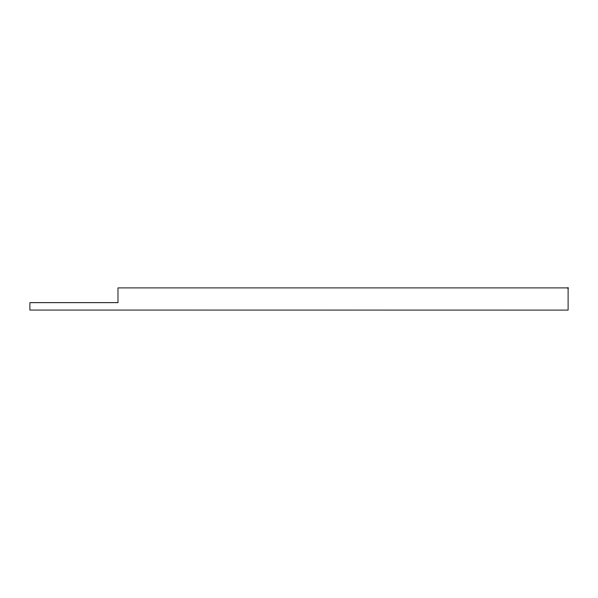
<?xml version="1.0" encoding="UTF-8"?>
<svg xmlns="http://www.w3.org/2000/svg" width="598" height="598" viewBox="0 0 598 598"><rect width="100%" height="100%" fill="white"/><g stroke="black" fill="none" stroke-linecap="round" stroke-linejoin="round"><path stroke-width="0.9" d="M568.1 287.907L117.985 287.907L117.985 302.7L29.9 302.7L29.9 310.056L568.1 310.093L568.1 287.907"/></g></svg>
